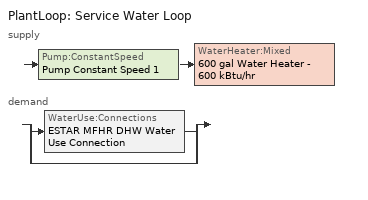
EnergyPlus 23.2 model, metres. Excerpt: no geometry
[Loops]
PlantLoop 'Service Water Loop'
 supply: Pump:ConstantSpeed 'Pump Constant Speed 1' > WaterHeater:Mixed '600 gal Water Heater - 600 kBtu/hr'
 demand: split
  | WaterUse:Connections 'ESTAR MFHR DHW Water Use Connection'
  | bypass
[PlantLoop]
Service Water Loop: Fluid Type=Water; Plant Equipment Operation Scheme=Service Water Loop Operation Schemes; Maximum Loop Temperature {C}=60; Minimum Loop Temperature {C}=10; Maximum Loop Flow Rate {m3/s}=Autosize; Minimum Loop Flow Rate {m3/s}=0; Plant Loop Volume {m3}=Autocalculate; Load Distribution Scheme=Optimal; Plant Loop Demand Calculation Scheme=SingleSetpoint; Common Pipe Simulation=None
[Sizing:Plant]
Service Water Loop: Loop Type=Heating; Design Loop Exit Temperature {C}=60; Loop Design Temperature Difference {deltaC}=5; Sizing Option=NonCoincident; Zone Timesteps in Averaging Window=1; Coincident Sizing Factor Mode=None
[Pump:ConstantSpeed]
Pump Constant Speed 1: Design Flow Rate {m3/s}=Autosize; Design Pump Head {Pa}=29891; Design Power Consumption {W}=Autosize; Motor Efficiency=0.9; Fraction of Motor Inefficiencies to Fluid Stream=0; Pump Control Type=Intermittent; Design Power Sizing Method=PowerPerFlowPerPressure; Design Electric Power per Unit Flow Rate {W/(m3/s)}=348701.1; Design Shaft Power per Unit Flow Rate per Unit Head {W-s/m3-Pa}=1.28205
[WaterHeater:Mixed]
600 gal Water Heater - 600 kBtu/hr: Tank Volume {m3}=2.27125; Setpoint Temperature Schedule=SHW_Temperature_140F; Deadband Temperature Difference {deltaC}=5; Maximum Temperature Limit {C}=82.22222; Heater Control Type=Cycle; Heater Maximum Capacity {W}=175842; Heater Ignition Minimum Flow Rate {m3/s}=0; Heater Ignition Delay {s}=0; Heater Fuel Type=NaturalGas; Heater Thermal Efficiency=0.801543; Off Cycle Parasitic Fuel Consumption Rate {W}=2562; Off Cycle Parasitic Fuel Type=NaturalGas; Off Cycle Parasitic Heat Fraction to Tank=0.8; On Cycle Parasitic Fuel Consumption Rate {W}=2562; On Cycle Parasitic Fuel Type=NaturalGas; On Cycle Parasitic Heat Fraction to Tank=0; Ambient Temperature Indicator=Schedule; Ambient Temperature Schedule=Water Heater Ambient Temp Schedule - 70F; Off Cycle Loss Coefficient to Ambient Temperature {W/K}=6; Off Cycle Loss Fraction to Zone=1; On Cycle Loss Coefficient to Ambient Temperature {W/K}=6; On Cycle Loss Fraction to Zone=1; Use Side Effectiveness=1; Source Side Effectiveness=1; Use Side Design Flow Rate {m3/s}=Autosize; Source Side Design Flow Rate {m3/s}=Autosize; Indirect Water Heating Recovery Time {hr}=1.5; Source Side Flow Control Mode=IndirectHeatPrimarySetpoint
[WaterHeater:Sizing]
600 gal Water Heater - 600 kBtu/hr: Design Mode=PeakDraw; Time Storage Can Meet Peak Draw {hr}=0.538503; Time for Tank Recovery {hr}=0; Nominal Tank Volume for Autosizing Plant Connections {m3}=1
[WaterUse:Connections]
ESTAR MFHR DHW Water Use Connection: Hot Water Supply Temperature Schedule=MURB hot water equipment schedule; Cold Water Supply Temperature Schedule=Cold water temperature; Drain Water Heat Exchanger Type=None; Drain Water Heat Exchanger Destination=Plant; Water Use Equipment Name 1=ESTAR MFHR Whole Building Water Use Equipment
[WaterUse:Equipment]
ESTAR MFHR Whole Building Water Use Equipment: Peak Flow Rate {m3/s}=1e-06; Flow Rate Fraction Schedule=ESTAR MFHR DHW Fraction Schedule; Target Temperature Schedule=60.0C Hot Water; Sensible Fraction Schedule=0.2 Hot Water Sensible Fraction; Latent Fraction Schedule=0.05 Hot Water Latent Fraction
[PlantEquipmentOperationSchemes]
Service Water Loop Operation Schemes: Control Scheme Object Type 1=PlantEquipmentOperation:HeatingLoad; Control Scheme Name 1=Service Water Loop Heating Operation Scheme; Control Scheme Schedule Name 1=Always On Discrete
[PlantEquipmentOperation:HeatingLoad]
Service Water Loop Heating Operation Scheme: Load Range Lower Limit 1 {W}=0; Load Range Upper Limit 1 {W}=1000000000; Range Equipment List Name 1=Service Water Loop Heating Equipment List
[PlantEquipmentList]
Service Water Loop Heating Equipment List: WaterHeater:Mixed, 600 gal Water Heater - 600 kBtu/hr
[SetpointManager:Scheduled]
Setpoint Manager Scheduled 1: Control Variable=Temperature; Schedule=SHW_Temperature_140F
[Schedule:Day:Interval]
ESTAR MFHR DHW Schedule Day: No, 06:00, 0.05, 07:00, 0.3, 08:00, 0.5, 09:00, 0.4, 11:00, 0.3, 12:00, 0.35, 13:00, 0.4, 15:00, 0.35, 17:00, 0.3, 19:00, 0.5, 20:00, 0.4, 21:00, 0.35, 22:00, 0.45, 23:00, 0.3, 24:00, 0.05
Friday 2: No, 01:00, 0.37, 02:00, 0.27, 03:00, 0.19, 04:00, 0.16, 05:00, 0.2, 06:00, 0.28, 07:00, 0.53, 08:00, 0.77, 09:00, 0.89, 10:00, 0.83, 11:00, 0.78, 12:00, 0.72, 13:00, 0.71, 14:00, 0.63, 15:00, 0.55, 16:00, 0.57, 17:00, 0.65, 18:00, 0.75, 19:00, 0.82, 20:00, 0.83, 21:00, 0.79, 22:00, 0.78, 23:00, 0.69, 24:00, 0.57
Medium Office Hot Water Equipment Default Schedule 1: No, 01:00, 0.04, 02:00, 0.04, 03:00, 0.04, 04:00, 0.04, 05:00, 0.04, 06:00, 0.07, 07:00, 0.04, 08:00, 0.04, 09:00, 0.04, 10:00, 0.04, 11:00, 0.04, 12:00, 0.06, 13:00, 0.06, 14:00, 0.09, 15:00, 0.06, 16:00, 0.04, 17:00, 0.04, 18:00, 0.04, 19:00, 0.04, 20:00, 0.04, 21:00, 0.04, 22:00, 0.07, 23:00, 0.04, 24:00, 0.04
Medium Office Hot Water Equipment Summer Design Day Schedule 2: No, 01:00, 0.05, 02:00, 0.05, 03:00, 0.05, 04:00, 0.05, 05:00, 0.05, 06:00, 0.08, 07:00, 0.07, 08:00, 0.19, 09:00, 0.35, 10:00, 0.38, 11:00, 0.39, 12:00, 0.47, 13:00, 0.57, 14:00, 0.54, 15:00, 0.34, 16:00, 0.33, 17:00, 0.44, 18:00, 0.26, 19:00, 0.21, 20:00, 0.15, 21:00, 0.17, 22:00, 0.08, 23:00, 0.05, 24:00, 0.05
Medium Office Hot Water Equipment Weekends 2: No, 01:00, 0.37, 02:00, 0.26, 03:00, 0.2, 04:00, 0.16, 05:00, 0.16, 06:00, 0.2, 07:00, 0.31, 08:00, 0.48, 09:00, 0.73, 10:00, 0.89, 11:00, 0.9, 12:00, 0.91, 13:00, 0.87, 14:00, 0.8, 15:00, 0.72, 16:00, 0.69, 17:00, 0.72, 18:00, 0.8, 19:00, 0.9, 20:00, 0.93, 21:00, 0.89, 22:00, 0.85, 23:00, 0.72, 24:00, 0.53
Medium Office Hot Water Equipment Winter Design Day Schedule 2: No, 01:00, 0.058024, 02:00, 0.05, 03:00, 0.05, 04:00, 0.05, 05:00, 0.05, 06:00, 0.08, 07:00, 0.07, 08:00, 0.11, 09:00, 0.15, 10:00, 0.21, 11:00, 0.19, 12:00, 0.23, 13:00, 0.2, 14:00, 0.19, 15:00, 0.15, 16:00, 0.13, 17:00, 0.14, 18:00, 0.0784316, 19:00, 0.0784316, 20:00, 0.0784316, 21:00, 0.0784316, 22:00, 0.09, 23:00, 0.05, 24:00, 0.05
Schedule Day 46; SHW_Temperature_140F_Default; SHW_Temperature_140F_Summer_Design_Day; SHW_Temperature_140F_Winter_Design_Day: No, 24:00, 60
Schedule Day 47: No, 24:00, 0.2
Schedule Day 48: No, 24:00, 0.05
Schedule Day 84: No, 24:00, 6.5
Schedule Day 85; Schedule Day 86; Schedule Day 87: No, 24:00, 6
Schedule Day 88: No, 24:00, 9
Schedule Day 89; Schedule Day 93: No, 24:00, 12
Schedule Day 90: No, 24:00, 14
Schedule Day 91: No, 24:00, 16
Schedule Day 92: No, 24:00, 15
Schedule Day 94: No, 24:00, 10
Schedule Day 95: No, 24:00, 7
Water Heater Ambient Temp Schedule - 70F_Default; Water Heater Ambient Temp Schedule - 70F_Summer_Design_Day; Water Heater Ambient Temp Schedule - 70F_Winter_Design_Day: No, 24:00, 21.11
Weekday 2: No, 01:00, 0.321315, 02:00, 0.234675, 03:00, 0.18, 04:00, 0.17, 05:00, 0.19, 06:00, 0.3, 07:00, 0.56, 08:00, 0.84, 09:00, 0.88, 10:00, 0.72, 11:00, 0.67, 12:00, 0.64, 13:00, 0.62, 14:00, 0.55, 15:00, 0.5, 16:00, 0.55, 17:00, 0.86, 18:00, 0.97, 19:00, 1, 20:00, 0.99, 21:00, 0.9, 22:00, 0.74, 23:00, 0.72, 24:00, 0.49
[Schedule:Week:Daily]
0.05 Hot Water Latent Fraction Week Rule - Jan1-Dec31: Schedule Day 48, Schedule Day 48, Schedule Day 48, Schedule Day 48, Schedule Day 48, Schedule Day 48, Schedule Day 48, Schedule Day 48, Schedule Day 48, Schedule Day 48, Schedule Day 48, Schedule Day 48
0.2 Hot Water Sensible Fraction Week Rule - Jan1-Dec31: Schedule Day 47, Schedule Day 47, Schedule Day 47, Schedule Day 47, Schedule Day 47, Schedule Day 47, Schedule Day 47, Schedule Day 47, Schedule Day 47, Schedule Day 47, Schedule Day 47, Schedule Day 47
60.0C Hot Water Week Rule - Jan1-Dec31: Schedule Day 46, Schedule Day 46, Schedule Day 46, Schedule Day 46, Schedule Day 46, Schedule Day 46, Schedule Day 46, Schedule Day 46, Schedule Day 46, Schedule Day 46, Schedule Day 46, Schedule Day 46
Cold water temperature Week Rule - Jan1-Jan28: Schedule Day 84, Schedule Day 84, Schedule Day 84, Schedule Day 84, Schedule Day 84, Schedule Day 84, Schedule Day 84, Schedule Day 84, Schedule Day 84, Schedule Day 84, Schedule Day 84, Schedule Day 84
Cold water temperature Week Rule - Jan29-Feb4: Schedule Day 84, Schedule Day 84, Schedule Day 84, Schedule Day 85, Schedule Day 85, Schedule Day 85, Schedule Day 85, Schedule Day 84, Schedule Day 84, Schedule Day 84, Schedule Day 84, Schedule Day 84
Cold water temperature Week Rule - Feb5-Feb25: Schedule Day 85, Schedule Day 85, Schedule Day 85, Schedule Day 85, Schedule Day 85, Schedule Day 85, Schedule Day 85, Schedule Day 84, Schedule Day 84, Schedule Day 84, Schedule Day 84, Schedule Day 84
Cold water temperature Week Rule - Feb26-Mar4: Schedule Day 85, Schedule Day 85, Schedule Day 85, Schedule Day 86, Schedule Day 86, Schedule Day 86, Schedule Day 86, Schedule Day 84, Schedule Day 84, Schedule Day 84, Schedule Day 84, Schedule Day 84
Cold water temperature Week Rule - Mar5-Mar25: Schedule Day 86, Schedule Day 86, Schedule Day 86, Schedule Day 86, Schedule Day 86, Schedule Day 86, Schedule Day 86, Schedule Day 84, Schedule Day 84, Schedule Day 84, Schedule Day 84, Schedule Day 84
Cold water temperature Week Rule - Mar26-Apr1: Schedule Day 86, Schedule Day 86, Schedule Day 86, Schedule Day 86, Schedule Day 86, Schedule Day 86, Schedule Day 87, Schedule Day 84, Schedule Day 84, Schedule Day 84, Schedule Day 84, Schedule Day 84
Cold water temperature Week Rule - Apr2-Apr29: Schedule Day 87, Schedule Day 87, Schedule Day 87, Schedule Day 87, Schedule Day 87, Schedule Day 87, Schedule Day 87, Schedule Day 84, Schedule Day 84, Schedule Day 84, Schedule Day 84, Schedule Day 84
Cold water temperature Week Rule - Apr30-May6: Schedule Day 87, Schedule Day 88, Schedule Day 88, Schedule Day 88, Schedule Day 88, Schedule Day 88, Schedule Day 88, Schedule Day 84, Schedule Day 84, Schedule Day 84, Schedule Day 84, Schedule Day 84
Cold water temperature Week Rule - May7-May27: Schedule Day 88, Schedule Day 88, Schedule Day 88, Schedule Day 88, Schedule Day 88, Schedule Day 88, Schedule Day 88, Schedule Day 84, Schedule Day 84, Schedule Day 84, Schedule Day 84, Schedule Day 84
Cold water temperature Week Rule - May28-Jun3: Schedule Day 88, Schedule Day 88, Schedule Day 88, Schedule Day 88, Schedule Day 89, Schedule Day 89, Schedule Day 89, Schedule Day 84, Schedule Day 84, Schedule Day 84, Schedule Day 84, Schedule Day 84
Cold water temperature Week Rule - Jun4-Jun24: Schedule Day 89, Schedule Day 89, Schedule Day 89, Schedule Day 89, Schedule Day 89, Schedule Day 89, Schedule Day 89, Schedule Day 84, Schedule Day 84, Schedule Day 84, Schedule Day 84, Schedule Day 84
Cold water temperature Week Rule - Jun25-Jul1: Schedule Day 89, Schedule Day 89, Schedule Day 89, Schedule Day 89, Schedule Day 89, Schedule Day 89, Schedule Day 90, Schedule Day 84, Schedule Day 84, Schedule Day 84, Schedule Day 84, Schedule Day 84
Cold water temperature Week Rule - Jul2-Jul29: Schedule Day 90, Schedule Day 90, Schedule Day 90, Schedule Day 90, Schedule Day 90, Schedule Day 90, Schedule Day 90, Schedule Day 84, Schedule Day 84, Schedule Day 84, Schedule Day 84, Schedule Day 84
Cold water temperature Week Rule - Jul30-Aug5: Schedule Day 90, Schedule Day 90, Schedule Day 91, Schedule Day 91, Schedule Day 91, Schedule Day 91, Schedule Day 91, Schedule Day 84, Schedule Day 84, Schedule Day 84, Schedule Day 84, Schedule Day 84
Cold water temperature Week Rule - Aug6-Aug26: Schedule Day 91, Schedule Day 91, Schedule Day 91, Schedule Day 91, Schedule Day 91, Schedule Day 91, Schedule Day 91, Schedule Day 84, Schedule Day 84, Schedule Day 84, Schedule Day 84, Schedule Day 84
Cold water temperature Week Rule - Aug27-Sep2: Schedule Day 91, Schedule Day 91, Schedule Day 91, Schedule Day 91, Schedule Day 91, Schedule Day 92, Schedule Day 92, Schedule Day 84, Schedule Day 84, Schedule Day 84, Schedule Day 84, Schedule Day 84
Cold water temperature Week Rule - Sep3-Sep30: Schedule Day 92, Schedule Day 92, Schedule Day 92, Schedule Day 92, Schedule Day 92, Schedule Day 92, Schedule Day 92, Schedule Day 84, Schedule Day 84, Schedule Day 84, Schedule Day 84, Schedule Day 84
Cold water temperature Week Rule - Oct1-Oct28: Schedule Day 93, Schedule Day 93, Schedule Day 93, Schedule Day 93, Schedule Day 93, Schedule Day 93, Schedule Day 93, Schedule Day 84, Schedule Day 84, Schedule Day 84, Schedule Day 84, Schedule Day 84
Cold water temperature Week Rule - Oct29-Nov4: Schedule Day 93, Schedule Day 93, Schedule Day 93, Schedule Day 94, Schedule Day 94, Schedule Day 94, Schedule Day 94, Schedule Day 84, Schedule Day 84, Schedule Day 84, Schedule Day 84, Schedule Day 84
Cold water temperature Week Rule - Nov5-Nov25: Schedule Day 94, Schedule Day 94, Schedule Day 94, Schedule Day 94, Schedule Day 94, Schedule Day 94, Schedule Day 94, Schedule Day 84, Schedule Day 84, Schedule Day 84, Schedule Day 84, Schedule Day 84
Cold water temperature Week Rule - Nov26-Dec2: Schedule Day 94, Schedule Day 94, Schedule Day 94, Schedule Day 94, Schedule Day 94, Schedule Day 95, Schedule Day 95, Schedule Day 84, Schedule Day 84, Schedule Day 84, Schedule Day 84, Schedule Day 84
Cold water temperature Week Rule - Dec3-Dec31: Schedule Day 95, Schedule Day 95, Schedule Day 95, Schedule Day 95, Schedule Day 95, Schedule Day 95, Schedule Day 95, Schedule Day 84, Schedule Day 84, Schedule Day 84, Schedule Day 84, Schedule Day 84
ESTAR MFHR DHW Fraction Schedule Week Rule - Jan1-Dec31: ESTAR MFHR DHW Schedule Day, ESTAR MFHR DHW Schedule Day, ESTAR MFHR DHW Schedule Day, ESTAR MFHR DHW Schedule Day, ESTAR MFHR DHW Schedule Day, ESTAR MFHR DHW Schedule Day, ESTAR MFHR DHW Schedule Day, ESTAR MFHR DHW Schedule Day, ESTAR MFHR DHW Schedule Day, ESTAR MFHR DHW Schedule Day, ESTAR MFHR DHW Schedule Day, ESTAR MFHR DHW Schedule Day
MURB hot water equipment schedule Week Rule - Jan1-Dec31: Medium Office Hot Water Equipment Weekends 2, Weekday 2, Weekday 2, Weekday 2, Weekday 2, Friday 2, Medium Office Hot Water Equipment Weekends 2, Medium Office Hot Water Equipment Default Schedule 1, Medium Office Hot Water Equipment Summer Design Day Schedule 2, Medium Office Hot Water Equipment Winter Design Day Schedule 2, Medium Office Hot Water Equipment Default Schedule 1, Medium Office Hot Water Equipment Default Schedule 1
SHW_Temperature_140F Week Rule - Jan1-Dec31: SHW_Temperature_140F_Default, SHW_Temperature_140F_Default, SHW_Temperature_140F_Default, SHW_Temperature_140F_Default, SHW_Temperature_140F_Default, SHW_Temperature_140F_Default, SHW_Temperature_140F_Default, SHW_Temperature_140F_Default, SHW_Temperature_140F_Summer_Design_Day, SHW_Temperature_140F_Winter_Design_Day, SHW_Temperature_140F_Default, SHW_Temperature_140F_Default
Water Heater Ambient Temp Schedule - 70F Week Rule - Jan1-Dec31: Water Heater Ambient Temp Schedule - 70F_Default, Water Heater Ambient Temp Schedule - 70F_Default, Water Heater Ambient Temp Schedule - 70F_Default, Water Heater Ambient Temp Schedule - 70F_Default, Water Heater Ambient Temp Schedule - 70F_Default, Water Heater Ambient Temp Schedule - 70F_Default, Water Heater Ambient Temp Schedule - 70F_Default, Water Heater Ambient Temp Schedule - 70F_Default, Water Heater Ambient Temp Schedule - 70F_Summer_Design_Day, Water Heater Ambient Temp Schedule - 70F_Winter_Design_Day, Water Heater Ambient Temp Schedule - 70F_Default, Water Heater Ambient Temp Schedule - 70F_Default
[Schedule:Year]
0.05 Hot Water Latent Fraction: 0.05 Hot Water Latent Fraction Week Rule - Jan1-Dec31, 1, 1, 12, 31
0.2 Hot Water Sensible Fraction: 0.2 Hot Water Sensible Fraction Week Rule - Jan1-Dec31, 1, 1, 12, 31
60.0C Hot Water: 60.0C Hot Water Week Rule - Jan1-Dec31, 1, 1, 12, 31
Cold water temperature: Cold water temperature Week Rule - Jan1-Jan28, 1, 1, 1, 28, Cold water temperature Week Rule - Jan29-Feb4, 1, 29, 2, 4, Cold water temperature Week Rule - Feb5-Feb25, 2, 5, 2, 25, Cold water temperature Week Rule - Feb26-Mar4, 2, 26, 3, 4, Cold water temperature Week Rule - Mar5-Mar25, 3, 5, 3, 25, Cold water temperature Week Rule - Mar26-Apr1, 3, 26, 4, 1, Cold water temperature Week Rule - Apr2-Apr29, 4, 2, 4, 29, Cold water temperature Week Rule - Apr30-May6, 4, 30, 5, 6, Cold water temperature Week Rule - May7-May27, 5, 7, 5, 27, Cold water temperature Week Rule - May28-Jun3, 5, 28, 6, 3, Cold water temperature Week Rule - Jun4-Jun24, 6, 4, 6, 24, Cold water temperature Week Rule - Jun25-Jul1, 6, 25, 7, 1, Cold water temperature Week Rule - Jul2-Jul29, 7, 2, 7, 29, Cold water temperature Week Rule - Jul30-Aug5, 7, 30, 8, 5, Cold water temperature Week Rule - Aug6-Aug26, 8, 6, 8, 26, Cold water temperature Week Rule - Aug27-Sep2, 8, 27, 9, 2, Cold water temperature Week Rule - Sep3-Sep30, 9, 3, 9, 30, Cold water temperature Week Rule - Oct1-Oct28, 10, 1, 10, 28, Cold water temperature Week Rule - Oct29-Nov4, 10, 29, 11, 4, Cold water temperature Week Rule - Nov5-Nov25, 11, 5, 11, 25, Cold water temperature Week Rule - Nov26-Dec2, 11, 26, 12, 2, Cold water temperature Week Rule - Dec3-Dec31, 12, 3, 12, 31
ESTAR MFHR DHW Fraction Schedule: ESTAR MFHR DHW Fraction Schedule Week Rule - Jan1-Dec31, 1, 1, 12, 31
MURB hot water equipment schedule: MURB hot water equipment schedule Week Rule - Jan1-Dec31, 1, 1, 12, 31
SHW_Temperature_140F: SHW_Temperature_140F Week Rule - Jan1-Dec31, 1, 1, 12, 31
Water Heater Ambient Temp Schedule - 70F: Water Heater Ambient Temp Schedule - 70F Week Rule - Jan1-Dec31, 1, 1, 12, 31
[Schedule:Constant]
Always On Discrete: Hourly Value=1
